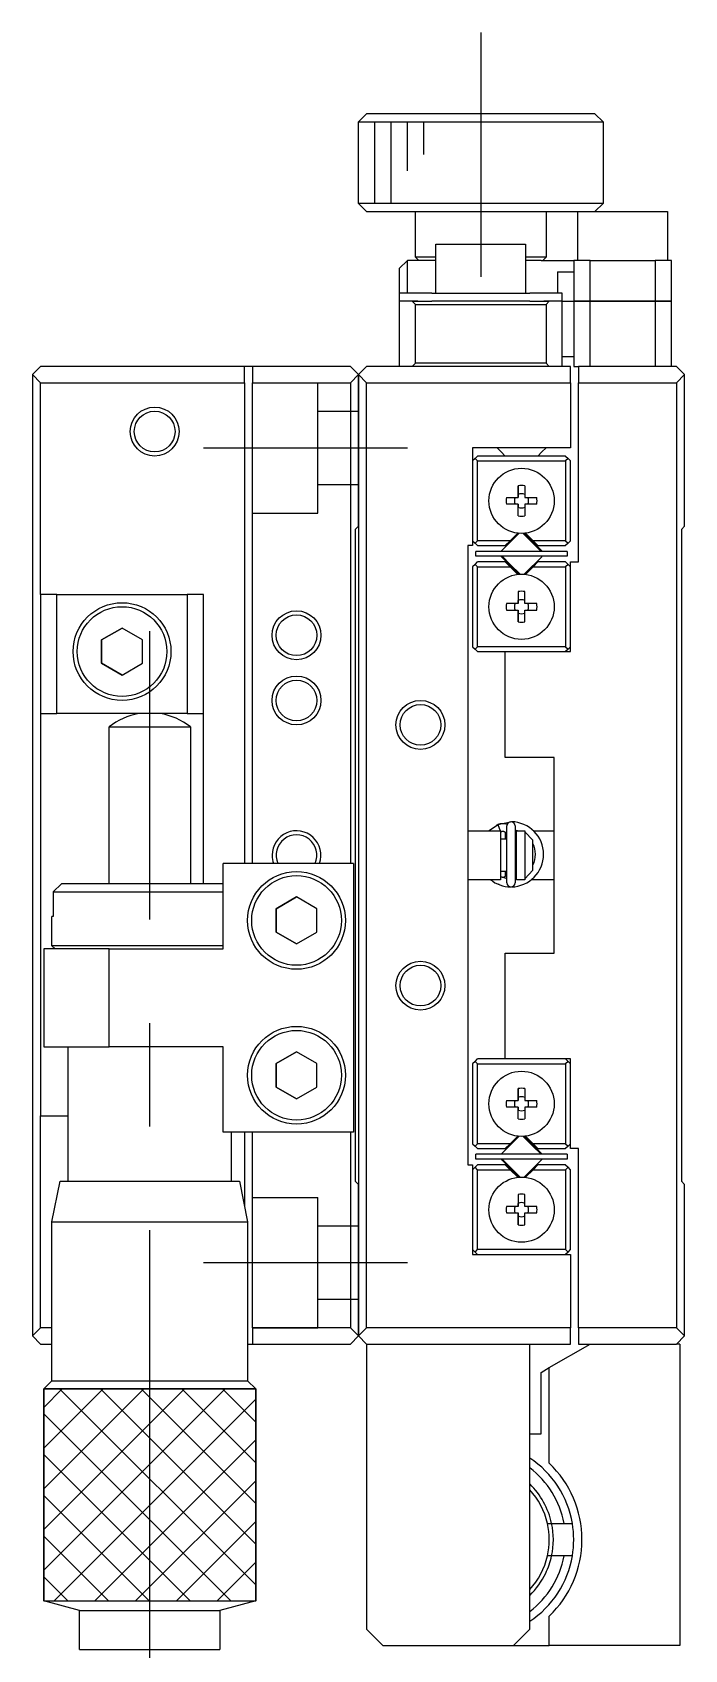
# Model space of a CAD drawing. Extents: x -13 to 383, y 10 to 256.
# Drawn here: x 343.2 to 383.2, y 102.7 to 202 of the extents above; entities that cross this region are included whole.
import ezdxf

# ---------------------------------------------------------------- set-up
doc = ezdxf.new("R2010")
doc.units = 0
doc.linetypes.add('CENTER', pattern=[50.8, 31.75, -6.35, 6.35, -6.35])
doc.linetypes.add('DASHED', pattern=[19.05, 12.7, -6.35])
doc.layers.get('0').update_dxf_attribs({"linetype": 'CONTINUOUS'})
doc.layers.add('CENTER', color=1, linetype='CENTER')

msp = doc.modelspace()

# ---------------------------------------------------------------- linework, layer by layer
at = {"color": 7, "linetype": 'CONTINUOUS'}
for p, q in [((363.23, 196.5), (363.73, 197)), ((377.73, 197), (363.73, 197)), ((377.73, 197), (378.23, 196.5)), ((363.23, 196.5), (378.23, 196.5)), ((363.23, 191.5), (363.23, 196.5)), ((378.23, 196.5), (378.23, 191.5)), ((378.23, 191.5), (363.23, 191.5)), ((363.73, 191), (363.23, 191.5)), ((363.73, 191), (376.68, 191)), ((366.73, 188.2), (366.73, 191)), ((374.73, 191), (374.73, 188.2)), ((376.68, 191), (382.18, 191)), ((376.68, 188), (376.68, 191)), ((378.23, 191.5), (377.73, 191)), ((382.18, 191), (382.18, 188)), ((367.98, 189), (373.48, 189)), ((367.98, 186), (367.98, 189)), ((373.48, 189), (373.48, 186)), ((366.23, 188), (365.73, 187.5)), ((366.23, 186), (366.23, 188)), ((367.98, 188), (366.23, 188)), ((367.98, 188.2), (366.73, 188.2)), ((366.93, 188), (366.73, 188.2)), ((374.73, 188.2), (373.48, 188.2)), ((374.43, 188), (373.48, 188)), ((374.43, 188), (376.43, 188)), ((374.73, 188.2), (374.53, 188)), ((376.43, 188), (376.43, 185.5)), ((377.43, 188), (376.43, 188)), ((377.43, 185.5), (377.43, 188)), ((377.43, 188), (381.43, 188)), ((382.43, 188), (381.43, 188)), ((381.43, 188), (381.43, 185.5)), ((382.43, 185.5), (382.43, 188)), ((365.73, 187.5), (365.73, 186)), ((375.43, 187.3), (375.43, 186)), ((375.43, 187.3), (376.43, 187.3)), ((365.73, 186), (365.73, 185.5)), ((367.73, 186), (365.73, 186)), ((367.73, 186), (373.73, 186)), ((375.73, 186), (373.73, 186)), ((375.73, 185.5), (375.73, 186)), ((365.73, 185.5), (365.73, 181.5)), ((366.53, 185.5), (365.73, 185.5)), ((366.859, 185.5), (366.53, 185.5)), ((366.53, 185.5), (366.73, 185.3)), ((366.53, 185.5), (366.859, 185.5)), ((366.73, 185.3), (374.73, 185.3)), ((366.73, 181.7), (366.73, 185.3)), ((366.859, 185.5), (367.73, 185.5)), ((373.73, 185.5), (367.73, 185.5)), ((373.73, 185.5), (374.602, 185.5)), ((374.93, 185.5), (374.602, 185.5)), ((374.602, 185.5), (374.93, 185.5)), ((374.73, 185.3), (374.93, 185.5)), ((374.73, 185.3), (374.73, 181.7)), ((375.73, 185.5), (374.93, 185.5)), ((375.73, 181.5), (375.73, 185.5)), ((375.73, 185.5), (376.43, 185.5)), ((376.43, 185.5), (377.43, 185.5)), ((376.43, 185.5), (376.43, 181.5)), ((377.43, 185.5), (376.43, 185.5)), ((381.43, 185.5), (377.43, 185.5)), ((377.43, 181.5), (377.43, 185.5)), ((377.43, 185.5), (381.43, 185.5)), ((381.43, 185.5), (382.43, 185.5)), ((382.43, 185.5), (381.43, 185.5)), ((381.43, 185.5), (381.43, 181.5)), ((382.43, 181.5), (382.43, 185.5)), ((366.73, 181.7), (366.53, 181.5)), ((374.73, 181.7), (366.73, 181.7)), ((374.93, 181.5), (374.73, 181.7)), ((375.73, 182.1), (376.43, 182.1)), ((343.23, 181), (343.73, 181.5)), ((343.73, 180.5), (343.23, 181)), ((343.23, 181), (343.23, 122)), ((356.23, 181.5), (343.73, 181.5)), ((356.73, 181.5), (356.23, 181.5)), ((356.23, 180.5), (356.23, 181.5)), ((362.73, 181.5), (356.73, 181.5)), ((356.73, 181.5), (356.73, 180.5)), ((363.23, 181), (362.73, 181.5)), ((362.73, 180.5), (363.23, 181)), ((363.23, 181), (363.73, 181.5)), ((363.73, 180.5), (363.23, 181)), ((363.23, 181), (363.23, 122)), ((363.23, 171.7), (363.23, 181)), ((376.23, 181.5), (363.73, 181.5)), ((376.23, 180.5), (376.23, 181.5)), ((376.43, 181.5), (376.73, 181.5)), ((382.73, 181.5), (376.73, 181.5)), ((376.73, 181.5), (376.73, 180.5)), ((383.23, 181), (382.73, 181.5)), ((382.73, 180.5), (383.23, 181)), ((383.23, 171.7), (383.23, 181)), ((343.73, 180.5), (356.23, 180.5)), ((343.73, 167.5), (343.73, 180.5)), ((356.23, 180.5), (356.23, 151)), ((356.73, 180.5), (362.73, 180.5)), ((356.73, 151), (356.73, 180.5)), ((362.73, 180.5), (362.73, 151)), ((363.73, 180.5), (376.23, 180.5)), ((363.73, 122.5), (363.73, 180.5)), ((376.23, 180.5), (376.23, 176.5)), ((376.73, 180.5), (382.73, 180.5)), ((376.73, 169.5), (376.73, 180.5)), ((382.73, 180.5), (382.73, 122.5)), ((370.23, 176.5), (370.23, 170.5)), ((376.23, 176.5), (370.23, 176.5)), ((370.38, 175.85), (370.23, 175.7)), ((370.38, 175.85), (370.53, 176)), ((370.53, 175.7), (370.38, 175.85)), ((375.93, 176), (370.53, 176)), ((370.53, 175.7), (375.93, 175.7)), ((370.53, 170.8), (370.53, 175.7)), ((371.98, 176.25), (371.73, 176.5)), ((372.23, 176), (371.98, 176.25)), ((374.48, 176.25), (374.23, 176)), ((374.73, 176.5), (374.48, 176.25)), ((375.93, 176), (376.08, 175.85)), ((376.08, 175.85), (375.93, 175.7)), ((375.93, 175.7), (375.93, 170.8)), ((376.23, 175.7), (376.08, 175.85)), ((376.23, 170.8), (376.23, 175.7)), ((373.03, 173.45), (373.03, 174.179)), ((373.03, 174.179), (373.03, 173.636)), ((373.43, 174.179), (373.43, 173.45)), ((372.302, 173.45), (373.03, 173.45)), ((373.03, 173.05), (372.302, 173.05)), ((373.03, 173.636), (373.03, 173.45)), ((373.03, 172.321), (373.03, 173.05)), ((373.03, 173.05), (373.03, 172.864)), ((373.03, 172.321), (373.03, 172.864)), ((373.43, 173.45), (374.159, 173.45)), ((374.159, 173.05), (373.43, 173.05)), ((373.43, 173.05), (373.43, 172.321)), ((363.23, 171.7), (363.03, 171.5)), ((363.03, 171.5), (363.03, 131.5)), ((370.23, 170.8), (370.38, 170.65)), ((370.38, 170.65), (370.53, 170.8)), ((372.528, 170.8), (370.53, 170.8)), ((371.993, 170.177), (373.054, 171.237)), ((372.528, 170.8), (372.228, 170.5)), ((372.992, 171.264), (372.528, 170.8)), ((374.424, 170.15), (373.337, 171.237)), ((373.407, 171.237), (374.468, 170.177)), ((373.933, 170.8), (373.469, 171.264)), ((375.93, 170.8), (373.933, 170.8)), ((374.233, 170.5), (373.933, 170.8)), ((375.93, 170.8), (376.08, 170.65)), ((376.08, 170.65), (376.23, 170.8)), ((383.23, 171.7), (383.03, 171.5)), ((383.03, 171.5), (383.03, 131.5)), ((369.93, 170.5), (369.93, 132.5)), ((370.23, 170.5), (369.93, 170.5)), ((370.53, 170.5), (370.38, 170.65)), ((370.43, 169.85), (370.43, 170.15)), ((376.03, 170.15), (370.43, 170.15)), ((376.03, 169.85), (370.43, 169.85)), ((370.53, 170.5), (372.228, 170.5)), ((373.054, 168.763), (371.993, 169.823)), ((372.037, 169.85), (372.559, 169.328)), ((374.468, 169.823), (373.407, 168.763)), ((374.233, 170.5), (375.93, 170.5)), ((376.08, 170.65), (375.93, 170.5)), ((376.03, 170.15), (376.03, 169.85)), ((370.38, 169.35), (370.23, 169.2)), ((370.23, 169.2), (370.23, 164.3)), ((370.38, 169.35), (370.53, 169.5)), ((370.53, 169.2), (370.38, 169.35)), ((372.228, 169.5), (370.53, 169.5)), ((370.53, 169.2), (372.528, 169.2)), ((370.53, 164.3), (370.53, 169.2)), ((372.228, 169.5), (372.528, 169.2)), ((372.528, 169.2), (372.992, 168.736)), ((372.559, 169.328), (373.124, 168.763)), ((373.469, 168.736), (373.933, 169.2)), ((373.933, 169.2), (374.233, 169.5)), ((373.933, 169.2), (375.93, 169.2)), ((375.93, 169.5), (374.233, 169.5)), ((375.93, 169.5), (376.08, 169.35)), ((376.08, 169.35), (375.93, 169.2)), ((375.93, 169.2), (375.93, 164.3)), ((376.23, 169.2), (376.08, 169.35)), ((376.23, 169.5), (376.73, 169.5)), ((376.23, 164), (376.23, 169.5)), ((343.73, 167.5), (343.73, 160.2)), ((344.73, 167.5), (343.73, 167.5)), ((344.73, 167.5), (352.73, 167.5)), ((344.73, 160.2), (344.73, 167.5)), ((352.73, 167.5), (352.73, 160.2)), ((353.73, 167.5), (352.73, 167.5)), ((353.73, 160.2), (353.73, 167.5)), ((373.03, 166.95), (372.302, 166.95)), ((373.03, 167.679), (373.03, 166.95)), ((373.03, 167.679), (373.03, 167.136)), ((373.03, 166.95), (373.03, 167.136)), ((373.43, 166.95), (373.43, 167.679)), ((374.159, 166.95), (373.43, 166.95)), ((372.302, 166.55), (373.03, 166.55)), ((373.03, 166.55), (373.03, 165.821)), ((373.03, 166.364), (373.03, 166.55)), ((373.03, 165.821), (373.03, 166.364)), ((373.43, 166.55), (374.159, 166.55)), ((373.43, 165.821), (373.43, 166.55)), ((348.73, 165.443), (347.48, 164.722)), ((347.48, 164.722), (348.73, 165.443)), ((349.98, 164.722), (348.73, 165.443)), ((347.48, 164.722), (347.48, 163.278)), ((347.48, 163.278), (347.48, 164.722)), ((349.98, 163.278), (349.98, 164.722)), ((370.23, 164.3), (370.38, 164.15)), ((370.38, 164.15), (370.53, 164.3)), ((370.53, 164), (370.38, 164.15)), ((375.93, 164.3), (370.53, 164.3)), ((370.53, 164), (372.23, 164)), ((372.23, 164), (376.23, 164)), ((372.23, 157.5), (372.23, 164)), ((375.93, 164.3), (376.08, 164.15)), ((376.08, 164.15), (375.93, 164)), ((376.08, 164.15), (376.23, 164.3)), ((347.48, 163.278), (348.73, 162.557)), ((348.73, 162.557), (347.48, 163.278)), ((348.73, 162.557), (349.98, 163.278)), ((343.73, 160.2), (344.73, 160.2)), ((343.73, 160.2), (343.73, 135.5)), ((352.73, 160.2), (344.73, 160.2)), ((352.73, 160.2), (353.73, 160.2)), ((353.73, 149.75), (353.73, 160.2)), ((347.93, 159.372), (349.346, 159.372)), ((347.93, 149.75), (347.93, 159.372)), ((349.346, 159.372), (352.93, 159.372)), ((352.93, 159.372), (352.93, 149.75)), ((375.23, 157.5), (372.23, 157.5)), ((375.23, 145.5), (375.23, 157.5)), ((369.93, 153), (371.93, 153)), ((371.195, 153), (371.791, 153.394)), ((371.709, 153.357), (371.784, 153.391)), ((371.782, 153.39), (371.926, 152.997)), ((371.788, 153.39), (371.782, 153.39)), ((371.784, 153.391), (372.549, 153.555)), ((371.787, 153.389), (371.786, 153.384)), ((371.786, 153.384), (371.786, 153.378)), ((371.786, 153.378), (371.787, 153.37)), ((371.788, 153.393), (371.787, 153.389)), ((371.787, 153.37), (371.789, 153.361)), ((371.79, 153.395), (371.788, 153.393)), ((371.789, 153.361), (371.791, 153.351)), ((371.79, 153.395), (371.823, 153.408)), ((371.792, 153.396), (371.79, 153.395)), ((371.791, 153.351), (371.793, 153.34)), ((371.793, 153.34), (371.797, 153.328)), ((371.797, 153.328), (371.8, 153.314)), ((371.8, 153.314), (371.805, 153.3)), ((371.805, 153.3), (371.81, 153.285)), ((371.81, 153.285), (371.815, 153.269)), ((371.815, 153.269), (371.821, 153.253)), ((371.821, 153.253), (371.827, 153.236)), ((371.823, 153.408), (371.858, 153.42)), ((371.827, 153.236), (371.834, 153.218)), ((371.834, 153.218), (371.841, 153.201)), ((371.841, 153.201), (371.848, 153.183)), ((371.848, 153.183), (371.855, 153.165)), ((371.855, 153.165), (371.863, 153.147)), ((371.858, 153.42), (371.894, 153.431)), ((371.863, 153.147), (371.871, 153.129)), ((371.871, 153.129), (371.879, 153.111)), ((371.879, 153.111), (371.887, 153.094)), ((371.887, 153.094), (371.895, 153.077)), ((371.894, 153.431), (371.93, 153.439)), ((371.895, 153.077), (371.903, 153.06)), ((371.903, 153.06), (371.911, 153.045)), ((371.911, 153.045), (371.919, 153.03)), ((371.919, 153.03), (371.926, 153.015)), ((371.926, 153.015), (371.934, 153.002)), ((371.926, 152.997), (371.978, 152.933)), ((371.93, 153.439), (371.966, 153.446)), ((371.93, 153), (371.93, 150)), ((371.987, 152.937), (371.93, 152.911)), ((371.934, 153.002), (371.941, 152.99)), ((371.941, 152.99), (371.948, 152.979)), ((371.948, 152.979), (371.954, 152.969)), ((371.954, 152.969), (371.96, 152.96)), ((371.96, 152.96), (371.966, 152.953)), ((371.966, 153.446), (372.003, 153.451)), ((371.966, 152.953), (371.971, 152.946)), ((371.971, 152.946), (371.975, 152.942)), ((371.975, 152.942), (371.979, 152.938)), ((371.978, 152.933), (371.98, 152.938)), ((371.979, 152.938), (371.983, 152.936)), ((371.983, 152.936), (371.986, 152.935)), ((371.994, 152.938), (371.987, 152.936)), ((372.006, 152.943), (371.994, 152.938)), ((372.003, 153.451), (372.04, 153.454)), ((372.017, 152.946), (372.006, 152.943)), ((372.029, 152.949), (372.017, 152.946)), ((372.042, 152.952), (372.029, 152.949)), ((372.04, 153.454), (372.077, 153.455)), ((372.054, 152.954), (372.042, 152.952)), ((372.066, 152.955), (372.054, 152.954)), ((372.079, 152.955), (372.066, 152.955)), ((372.077, 153.455), (372.114, 153.455)), ((372.091, 152.955), (372.079, 152.955)), ((372.104, 152.954), (372.091, 152.955)), ((372.116, 152.953), (372.104, 152.954)), ((372.114, 153.455), (372.15, 153.452)), ((372.128, 152.951), (372.116, 152.953)), ((372.14, 152.948), (372.128, 152.951)), ((372.152, 152.945), (372.14, 152.948)), ((372.15, 153.452), (372.187, 153.448)), ((372.164, 152.941), (372.152, 152.945)), ((372.176, 152.937), (372.164, 152.941)), ((372.187, 152.931), (372.176, 152.937)), ((372.187, 153.448), (372.224, 153.442)), ((372.198, 152.926), (372.187, 152.931)), ((372.208, 152.92), (372.198, 152.926)), ((372.219, 152.913), (372.208, 152.92)), ((372.229, 152.906), (372.219, 152.913)), ((372.224, 153.442), (372.26, 153.434)), ((372.238, 152.898), (372.229, 152.906)), ((372.23, 152.905), (372.23, 152.5)), ((372.248, 152.89), (372.238, 152.898)), ((372.256, 152.882), (372.248, 152.89)), ((372.265, 152.873), (372.256, 152.882)), ((372.26, 153.434), (372.296, 153.424)), ((372.273, 152.863), (372.265, 152.873)), ((372.28, 152.853), (372.273, 152.863)), ((372.287, 152.843), (372.28, 152.853)), ((372.296, 153.424), (372.331, 153.412)), ((372.328, 149.807), (372.328, 153.307)), ((372.331, 153.412), (372.349, 153.406)), ((372.828, 153.307), (372.828, 149.807)), ((372.989, 153), (372.828, 153.037)), ((372.93, 150), (372.93, 153)), ((372.93, 153), (373.43, 153)), ((373.43, 153), (373.43, 152.946)), ((373.43, 152.946), (373.43, 150.054)), ((373.93, 152.417), (373.43, 152.946)), ((373.96, 153), (375.23, 153)), ((371.93, 152.5), (372.328, 152.5)), ((372.23, 152.5), (372.328, 152.5)), ((372.294, 152.833), (372.287, 152.843)), ((372.299, 152.822), (372.294, 152.833)), ((372.305, 152.811), (372.299, 152.822)), ((372.31, 152.8), (372.305, 152.811)), ((372.314, 152.789), (372.31, 152.8)), ((372.318, 152.777), (372.314, 152.789)), ((372.321, 152.765), (372.318, 152.777)), ((372.323, 152.753), (372.321, 152.765)), ((372.326, 152.741), (372.323, 152.753)), ((372.327, 152.729), (372.326, 152.741)), ((372.328, 152.717), (372.327, 152.729)), ((372.328, 152.705), (372.328, 152.717)), ((372.828, 152.5), (372.93, 152.5)), ((372.828, 152.5), (372.93, 152.5)), ((373.93, 150.583), (373.93, 152.417)), ((354.93, 145.75), (354.93, 151)), ((362.93, 151), (354.93, 151)), ((362.93, 151), (362.93, 134.5)), ((371.93, 150), (369.93, 150)), ((372.328, 150.5), (371.93, 150.5)), ((371.93, 150.203), (372.328, 150.077)), ((371.986, 150.179), (371.988, 150.178)), ((371.987, 150.178), (371.999, 150.174)), ((371.988, 150.178), (371.989, 150.177)), ((371.999, 150.174), (372.011, 150.17)), ((372.011, 150.17), (372.023, 150.166)), ((372.023, 150.166), (372.035, 150.163)), ((372.035, 150.163), (372.047, 150.161)), ((372.047, 150.161), (372.059, 150.16)), ((372.059, 150.16), (372.072, 150.159)), ((372.072, 150.159), (372.084, 150.159)), ((372.084, 150.159), (372.097, 150.159)), ((372.097, 150.159), (372.109, 150.16)), ((372.109, 150.16), (372.121, 150.162)), ((372.121, 150.162), (372.134, 150.164)), ((372.134, 150.164), (372.146, 150.167)), ((372.146, 150.167), (372.158, 150.171)), ((372.158, 150.171), (372.169, 150.175)), ((372.169, 150.175), (372.181, 150.18)), ((372.181, 150.18), (372.192, 150.185)), ((372.192, 150.185), (372.203, 150.191)), ((372.203, 150.191), (372.213, 150.197)), ((372.213, 150.197), (372.224, 150.204)), ((372.224, 150.204), (372.234, 150.212)), ((372.23, 150.5), (372.23, 150.209)), ((372.328, 150.5), (372.23, 150.5)), ((372.234, 150.212), (372.243, 150.22)), ((372.243, 150.22), (372.252, 150.228)), ((372.252, 150.228), (372.261, 150.237)), ((372.261, 150.237), (372.269, 150.246)), ((372.269, 150.246), (372.277, 150.256)), ((372.277, 150.256), (372.284, 150.266)), ((372.284, 150.266), (372.291, 150.276)), ((372.291, 150.276), (372.297, 150.287)), ((372.297, 150.287), (372.302, 150.298)), ((372.302, 150.298), (372.307, 150.309)), ((372.307, 150.309), (372.312, 150.32)), ((372.312, 150.32), (372.316, 150.332)), ((372.316, 150.332), (372.32, 150.343)), ((372.32, 150.343), (372.322, 150.355)), ((372.322, 150.355), (372.325, 150.367)), ((372.325, 150.367), (372.326, 150.38)), ((372.326, 150.38), (372.327, 150.392)), ((372.327, 150.392), (372.328, 150.404)), ((372.328, 150.404), (372.328, 150.409)), ((372.93, 150.5), (372.828, 150.5)), ((372.93, 150.5), (372.828, 150.5)), ((372.828, 150.077), (372.931, 150.098)), ((373.43, 150), (372.93, 150)), ((373.43, 150.054), (373.93, 150.583)), ((373.43, 150.054), (373.43, 150)), ((375.23, 150), (373.831, 150)), ((345.022, 149.75), (344.514, 149.25)), ((344.514, 149.25), (354.93, 149.25)), ((344.514, 149.25), (344.514, 147.75)), ((354.93, 149.75), (345.022, 149.75)), ((359.43, 148.943), (358.18, 148.222)), ((358.18, 148.222), (359.43, 148.943)), ((360.68, 148.222), (359.43, 148.943)), ((371.79, 149.719), (371.792, 149.718)), ((371.836, 149.701), (371.79, 149.719)), ((371.792, 149.718), (371.792, 149.719)), ((371.794, 149.719), (371.792, 149.718)), ((371.84, 149.699), (371.836, 149.701)), ((371.843, 149.698), (371.84, 149.699)), ((371.846, 149.698), (371.843, 149.698)), ((371.848, 149.697), (371.846, 149.698)), ((371.849, 149.696), (371.848, 149.697)), ((371.85, 149.696), (371.849, 149.696)), ((371.851, 149.696), (371.85, 149.696)), ((371.853, 149.695), (371.851, 149.696)), ((371.854, 149.695), (371.853, 149.695)), ((358.18, 148.222), (358.18, 146.778)), ((358.18, 146.778), (358.18, 148.222)), ((360.68, 146.778), (360.68, 148.222)), ((344.514, 147.75), (344.43, 147.75)), ((344.43, 145.95), (344.43, 147.75)), ((354.93, 145.95), (344.43, 145.95)), ((344.63, 145.75), (344.43, 145.95)), ((358.18, 146.778), (359.43, 146.057)), ((359.43, 146.057), (358.18, 146.778)), ((359.43, 146.057), (360.68, 146.778)), ((343.93, 145.75), (343.93, 139.75)), ((347.93, 145.75), (343.93, 145.75)), ((347.93, 145.75), (354.93, 145.75)), ((347.93, 139.75), (347.93, 145.75)), ((372.23, 145.5), (375.23, 145.5)), ((372.23, 139), (372.23, 145.5)), ((343.93, 139.75), (347.93, 139.75)), ((345.43, 131.5), (345.43, 139.75)), ((354.93, 139.75), (347.93, 139.75)), ((354.93, 134.5), (354.93, 139.75)), ((359.43, 139.443), (358.18, 138.722)), ((358.18, 138.722), (359.43, 139.443)), ((360.68, 138.722), (359.43, 139.443)), ((370.38, 138.85), (370.53, 139)), ((372.23, 139), (370.53, 139)), ((376.23, 139), (372.23, 139)), ((375.93, 139), (376.08, 138.85)), ((376.23, 133.5), (376.23, 139)), ((358.18, 138.722), (358.18, 137.278)), ((358.18, 137.278), (358.18, 138.722)), ((360.68, 137.278), (360.68, 138.722)), ((370.38, 138.85), (370.23, 138.7)), ((370.23, 138.7), (370.23, 133.8)), ((370.53, 138.7), (370.38, 138.85)), ((370.53, 138.7), (375.93, 138.7)), ((370.53, 133.8), (370.53, 138.7)), ((376.08, 138.85), (375.93, 138.7)), ((375.93, 138.7), (375.93, 133.8)), ((376.23, 138.7), (376.08, 138.85)), ((358.18, 137.278), (359.43, 136.557)), ((359.43, 136.557), (358.18, 137.278)), ((359.43, 136.557), (360.68, 137.278)), ((373.03, 136.45), (373.03, 137.179)), ((373.03, 137.179), (373.03, 136.636)), ((373.43, 137.179), (373.43, 136.45)), ((372.302, 136.45), (373.03, 136.45)), ((373.03, 136.05), (372.302, 136.05)), ((373.03, 136.636), (373.03, 136.45)), ((373.03, 135.321), (373.03, 136.05)), ((373.03, 136.05), (373.03, 135.864)), ((373.43, 136.45), (374.159, 136.45)), ((374.159, 136.05), (373.43, 136.05)), ((373.43, 136.05), (373.43, 135.321)), ((343.73, 135.5), (345.43, 135.5)), ((343.73, 122.5), (343.73, 135.5)), ((373.03, 135.321), (373.03, 135.864)), ((362.93, 134.5), (354.93, 134.5)), ((355.43, 134.5), (355.43, 131.5)), ((356.23, 134.5), (356.23, 130)), ((356.73, 122.5), (356.73, 134.5)), ((362.73, 134.5), (362.73, 122.5)), ((371.993, 133.177), (373.054, 134.237)), ((372.992, 134.264), (372.528, 133.8)), ((373.902, 133.672), (373.337, 134.237)), ((373.407, 134.237), (374.468, 133.177)), ((373.933, 133.8), (373.469, 134.264)), ((370.23, 133.8), (370.38, 133.65)), ((370.38, 133.65), (370.53, 133.8)), ((370.53, 133.5), (370.38, 133.65)), ((370.43, 132.85), (370.43, 133.15)), ((376.03, 133.15), (370.43, 133.15)), ((372.528, 133.8), (370.53, 133.8)), ((370.53, 133.5), (372.228, 133.5)), ((372.528, 133.8), (372.228, 133.5)), ((374.424, 133.15), (373.902, 133.672)), ((375.93, 133.8), (373.933, 133.8)), ((374.233, 133.5), (373.933, 133.8)), ((374.233, 133.5), (375.93, 133.5)), ((375.93, 133.8), (376.08, 133.65)), ((376.08, 133.65), (375.93, 133.5)), ((376.03, 133.15), (376.03, 132.85)), ((376.08, 133.65), (376.23, 133.8)), ((376.73, 133.5), (376.23, 133.5)), ((376.73, 122.5), (376.73, 133.5)), ((369.93, 132.5), (370.23, 132.5)), ((370.23, 132.5), (370.23, 127)), ((370.38, 132.35), (370.23, 132.2)), ((370.38, 132.35), (370.53, 132.5)), ((370.53, 132.2), (370.38, 132.35)), ((376.03, 132.85), (370.43, 132.85)), ((372.228, 132.5), (370.53, 132.5)), ((370.53, 132.2), (372.528, 132.2)), ((370.53, 127.3), (370.53, 132.2)), ((373.054, 131.763), (371.993, 132.823)), ((372.037, 132.85), (373.124, 131.763)), ((372.228, 132.5), (372.528, 132.2)), ((372.528, 132.2), (372.992, 131.736)), ((374.468, 132.823), (373.407, 131.763)), ((373.469, 131.736), (373.933, 132.2)), ((373.933, 132.2), (374.233, 132.5)), ((373.933, 132.2), (375.93, 132.2)), ((375.93, 132.5), (374.233, 132.5)), ((375.93, 132.5), (376.08, 132.35)), ((376.08, 132.35), (375.93, 132.2)), ((375.93, 132.2), (375.93, 127.3)), ((376.23, 132.2), (376.08, 132.35)), ((376.23, 127.3), (376.23, 132.2)), ((344.43, 129), (344.93, 131.5)), ((344.93, 131.5), (348.045, 131.5)), ((348.045, 131.5), (355.93, 131.5)), ((355.93, 131.5), (356.43, 129)), ((363.03, 131.5), (363.23, 131.3)), ((363.23, 122), (363.23, 131.3)), ((383.03, 131.5), (383.23, 131.3)), ((383.23, 122), (383.23, 131.3)), ((373.03, 130.679), (373.03, 129.95)), ((373.03, 130.679), (373.03, 130.136)), ((373.03, 129.95), (373.03, 130.136)), ((373.43, 129.95), (373.43, 130.679)), ((373.03, 129.95), (372.302, 129.95)), ((372.302, 129.55), (373.03, 129.55)), ((373.03, 129.55), (373.03, 128.821)), ((373.03, 129.364), (373.03, 129.55)), ((373.03, 128.821), (373.03, 129.364)), ((374.159, 129.95), (373.43, 129.95)), ((373.43, 129.55), (374.159, 129.55)), ((373.43, 128.821), (373.43, 129.55)), ((344.43, 129), (347.828, 129)), ((344.43, 119.25), (344.43, 129)), ((347.828, 129), (356.43, 129)), ((356.43, 129), (356.43, 119.25)), ((370.23, 127.3), (370.38, 127.15)), ((370.38, 127.15), (370.53, 127.3)), ((370.53, 127), (370.38, 127.15)), ((375.93, 127.3), (370.53, 127.3)), ((375.93, 127.3), (376.08, 127.15)), ((376.08, 127.15), (375.93, 127)), ((376.08, 127.15), (376.23, 127.3)), ((370.23, 127), (376.23, 127)), ((376.23, 127), (376.23, 122.5)), ((343.23, 122), (343.73, 122.5)), ((344.43, 122.5), (343.73, 122.5)), ((362.73, 122.5), (356.73, 122.5)), ((356.73, 122.5), (356.73, 121.5)), ((363.23, 122), (362.73, 122.5)), ((363.23, 122), (363.73, 122.5)), ((376.23, 122.5), (363.73, 122.5)), ((376.23, 121.5), (376.23, 122.5)), ((382.73, 122.5), (376.73, 122.5)), ((376.73, 122.5), (376.73, 121.5)), ((383.23, 122), (382.73, 122.5)), ((343.73, 121.5), (343.23, 122)), ((343.73, 121.5), (344.43, 121.5)), ((356.43, 121.5), (356.73, 121.5)), ((356.73, 121.5), (362.73, 121.5)), ((362.73, 121.5), (363.23, 122)), ((363.73, 121.5), (363.23, 122)), ((363.73, 121.5), (363.73, 104)), ((363.73, 121.5), (376.23, 121.5)), ((373.73, 104), (373.73, 121.5)), ((374.93, 120.057), (377.43, 121.5)), ((376.73, 121.5), (382.73, 121.5)), ((382.73, 121.5), (383.23, 122)), ((382.93, 121.5), (382.73, 121.5)), ((382.93, 121.5), (382.93, 103)), ((343.93, 118.75), (344.43, 119.25)), ((344.43, 119.25), (347.828, 119.25)), ((347.828, 119.25), (356.43, 119.25)), ((356.43, 119.25), (356.93, 118.75)), ((374.43, 119.768), (374.93, 120.057)), ((374.43, 116), (374.43, 119.768)), ((374.93, 114.19), (374.93, 120.057)), ((343.93, 118.75), (347.611, 118.75)), ((343.93, 105.75), (343.93, 118.75)), ((343.93, 118.75), (343.93, 105.75)), ((356.93, 118.75), (343.93, 118.75)), ((347.611, 118.75), (356.93, 118.75)), ((356.93, 118.75), (356.93, 105.75)), ((356.93, 105.75), (356.93, 118.75)), ((373.73, 116), (374.43, 116)), ((374.818, 110.5), (375.074, 110.5)), ((375.074, 110.5), (375.839, 110.5)), ((375.074, 110.5), (376.347, 110.5)), ((375.839, 110.5), (376.347, 110.5)), ((375.074, 108.5), (374.818, 108.5)), ((375.839, 108.5), (375.074, 108.5)), ((376.347, 108.5), (375.839, 108.5)), ((343.93, 105.75), (347.611, 105.75)), ((346.13, 105.161), (343.93, 105.75)), ((343.93, 105.75), (356.93, 105.75)), ((347.611, 105.75), (356.93, 105.75)), ((356.93, 105.75), (354.73, 105.161)), ((346.13, 105.161), (348.565, 105.161)), ((346.13, 102.75), (346.13, 105.161)), ((348.565, 105.161), (354.73, 105.161)), ((354.73, 105.161), (354.73, 102.75)), ((374.93, 103), (374.93, 104.81)), ((364.73, 103), (363.73, 104)), ((373.73, 104), (372.73, 103)), ((346.13, 102.75), (348.565, 102.75)), ((348.565, 102.75), (354.73, 102.75)), ((364.73, 103), (372.73, 103)), ((372.73, 103), (374.93, 103)), ((382.93, 103), (374.93, 103))]:
    msp.add_line(p, q, dxfattribs=at)
at = {"color": 3, "linetype": 'CONTINUOUS'}
for p, q in [((364.23, 191.5), (364.23, 196.5)), ((365.23, 191.5), (365.23, 196.5)), ((366.23, 193.5), (366.23, 196.5)), ((367.23, 194.5), (367.23, 196.5)), ((345.062, 118.75), (343.93, 117.619)), ((347.562, 118.75), (343.93, 115.119)), ((350.062, 118.75), (343.93, 112.619)), ((352.562, 118.75), (343.93, 110.119)), ((355.062, 118.75), (343.93, 107.619)), ((356.93, 118.119), (344.562, 105.75)), ((344.899, 118.75), (356.93, 106.719)), ((347.399, 118.75), (356.93, 109.219)), ((349.899, 118.75), (356.93, 111.719)), ((352.399, 118.75), (356.93, 114.219)), ((354.899, 118.75), (356.93, 116.719)), ((343.93, 117.219), (355.399, 105.75)), ((356.93, 115.619), (347.062, 105.75)), ((343.93, 114.719), (352.899, 105.75)), ((343.93, 112.219), (350.399, 105.75)), ((356.93, 113.119), (349.562, 105.75)), ((356.93, 110.619), (352.062, 105.75)), ((343.93, 109.719), (347.899, 105.75)), ((343.93, 107.219), (345.399, 105.75)), ((356.93, 108.119), (354.562, 105.75))]:
    msp.add_line(p, q, dxfattribs=at)
at = {"color": 3, "linetype": 'DASHED'}
for p, q in [((356.73, 180.5), (360.73, 180.5)), ((360.73, 172.5), (360.73, 180.5)), ((360.73, 178.75), (363.23, 178.75)), ((360.73, 174.25), (363.23, 174.25)), ((356.73, 172.5), (360.73, 172.5)), ((356.73, 130.5), (360.73, 130.5)), ((360.73, 122.5), (360.73, 130.5)), ((360.73, 128.75), (363.23, 128.75)), ((360.73, 124.25), (363.23, 124.25)), ((356.73, 122.5), (360.73, 122.5))]:
    msp.add_line(p, q, dxfattribs=at)
at = {"color": 3, "linetype": 'CONTINUOUS'}
for centre in [(350.73, 177.5), (359.43, 165), (359.43, 161), (367.03, 159.5), (367.03, 143.5)]:
    msp.add_circle(centre, 1.5, dxfattribs=at)
at = {"color": 7, "linetype": 'CONTINUOUS'}
for centre, radius in [((350.73, 177.5), 1.25), ((373.23, 173.25), 2), ((373.23, 166.75), 2), ((348.73, 164), 3), ((348.73, 164), 2.75), ((359.43, 165), 1.25), ((359.43, 161), 1.25), ((367.03, 159.5), 1.25), ((359.43, 147.5), 3), ((359.43, 147.5), 2.75), ((367.03, 143.5), 1.25), ((359.43, 138), 3), ((359.43, 138), 2.75), ((373.23, 136.25), 2), ((373.23, 129.75), 2)]:
    msp.add_circle(centre, radius, dxfattribs=at)
for centre, radius, start, end in [((373.23, 173.25), 0.95, 77.8468, 102.1532), ((373.23, 173.25), 0.95, 167.8468, 192.1532), ((373.23, 173.25), 0.435, 152.63352, 207.36648), ((373.23, 173.25), 0.435, 62.63352, 117.36648), ((373.23, 173.25), 0.435, 242.63352, 297.36648), ((373.23, 173.25), 0.435, 332.63352, 27.36648), ((373.23, 173.25), 0.95, 347.8468, 12.1532), ((373.23, 173.25), 0.95, 257.8468, 282.1532), ((373.195, 171.096), 0.2, 126.85803, 135), ((373.195, 171.096), 0.2, 45, 51.26124), ((373.266, 171.096), 0.2, 45, 53.14197), ((372.134, 170.035), 0.2, 135, 145.0247), ((372.134, 169.965), 0.2, 214.9753, 225), ((374.326, 170.035), 0.2, 34.9753, 45), ((374.326, 169.965), 0.2, 315, 325.0247), ((373.195, 168.904), 0.2, 225, 233.14197), ((373.266, 168.904), 0.2, 225, 231.26124), ((373.266, 168.904), 0.2, 306.85803, 315), ((373.23, 166.75), 0.95, 167.8468, 192.1532), ((373.23, 166.75), 0.435, 152.63352, 207.36648), ((373.23, 166.75), 0.95, 77.8468, 102.1532), ((373.23, 166.75), 0.435, 62.63352, 117.36648), ((373.23, 166.75), 0.435, 332.63352, 27.36648), ((373.23, 166.75), 0.95, 347.8468, 12.1532), ((373.23, 166.75), 0.435, 242.63352, 297.36648), ((373.23, 166.75), 0.95, 257.8468, 282.1532), ((350.43, 156.25), 4, 99.51201, 128.68217), ((350.43, 156.25), 4, 51.3178, 80.932), ((372.578, 153.307), 0.25, 0, 180), ((372.578, 151.557), 1.999, 270.79832, 89.15066), ((359.43, 151.5), 1.25, 336.42182, 203.57818), ((372.578, 151.557), 1.501, 334.30524, 25.68953), ((372.58, 151.563), 2.005, 231.24152, 269.05704), ((372.578, 149.807), 0.25, 180, 0), ((373.23, 136.25), 0.95, 77.8468, 102.1532), ((373.23, 136.25), 0.95, 167.8468, 192.1532), ((373.23, 136.25), 0.435, 152.63352, 207.36648), ((373.23, 136.25), 0.435, 62.63352, 117.36648), ((373.23, 136.25), 0.435, 332.63352, 27.36648), ((373.23, 136.25), 0.95, 347.8468, 12.1532), ((373.23, 136.25), 0.435, 242.63352, 297.36648), ((373.23, 136.25), 0.95, 257.8468, 282.1532), ((373.195, 134.096), 0.2, 126.85803, 135), ((373.195, 134.096), 0.2, 45, 51.26124), ((373.266, 134.096), 0.2, 45, 53.14197), ((372.134, 133.035), 0.2, 135, 145.0247), ((374.326, 133.035), 0.2, 34.9753, 45), ((372.134, 132.965), 0.2, 214.9753, 225), ((374.326, 132.965), 0.2, 315, 325.0247), ((373.195, 131.904), 0.2, 225, 233.14197), ((373.266, 131.904), 0.2, 225, 231.26124), ((373.266, 131.904), 0.2, 306.85803, 315), ((373.23, 129.75), 0.95, 77.8468, 102.1532), ((373.23, 129.75), 0.435, 62.63352, 117.36648), ((373.23, 129.75), 0.95, 167.8468, 192.1532), ((373.23, 129.75), 0.435, 152.63352, 207.36648), ((373.23, 129.75), 0.435, 242.63352, 297.36648), ((373.23, 129.75), 0.435, 332.63352, 27.36648), ((373.23, 129.75), 0.95, 347.8468, 12.1532), ((373.23, 129.75), 0.95, 257.8468, 282.1532), ((370.43, 109.5), 6, 9.59407, 56.63299), ((370.43, 109.5), 6.5, 313.81306, 46.18694), ((370.43, 109.5), 5.5, 10.47568, 53.1301), ((370.43, 109.5), 4.75, 12.1532, 45.99375), ((370.43, 109.5), 4.5, 12.83959, 42.83343), ((370.43, 109.5), 4.75, 347.84681, 12.1532), ((370.43, 109.5), 6, 350.40593, 9.59407), ((370.43, 109.5), 6, 303.36701, 350.40593), ((370.43, 109.5), 5.5, 306.8699, 349.52432), ((370.43, 109.5), 4.5, 317.16657, 347.16042), ((370.43, 109.5), 4.75, 334.29086, 347.84681), ((370.43, 109.5), 4.75, 314.00625, 334.29086)]:
    msp.add_arc(centre, radius, start, end, dxfattribs=at)
at = {"color": 3, "linetype": 'CONTINUOUS'}
for centre, radius, start, end in [((359.43, 151.5), 1.5, 340.52878, 180), ((359.43, 151.5), 1.5, 180, 199.47122), ((370.43, 109.5), 4.75, 12.1532, 45.99375), ((370.43, 109.5), 4.5, 12.83959, 42.83343), ((370.43, 109.5), 4.5, 347.16042, 12.83959), ((370.43, 109.5), 4.5, 317.16657, 347.16042), ((370.43, 109.5), 4.75, 334.29086, 347.84681), ((370.43, 109.5), 4.75, 314.00625, 334.29086)]:
    msp.add_arc(centre, radius, start, end, dxfattribs=at)
at = {"layer": 'CENTER', "color": 1, "linetype": 'CENTER'}
for p, q in [((370.73, 202), (370.73, 187)), ((353.73, 176.5), (366.23, 176.5)), ((350.43, 96.75), (350.43, 165.25)), ((353.73, 126.5), (366.23, 126.5))]:
    msp.add_line(p, q, dxfattribs=at)

doc.saveas('drawing.dxf')
